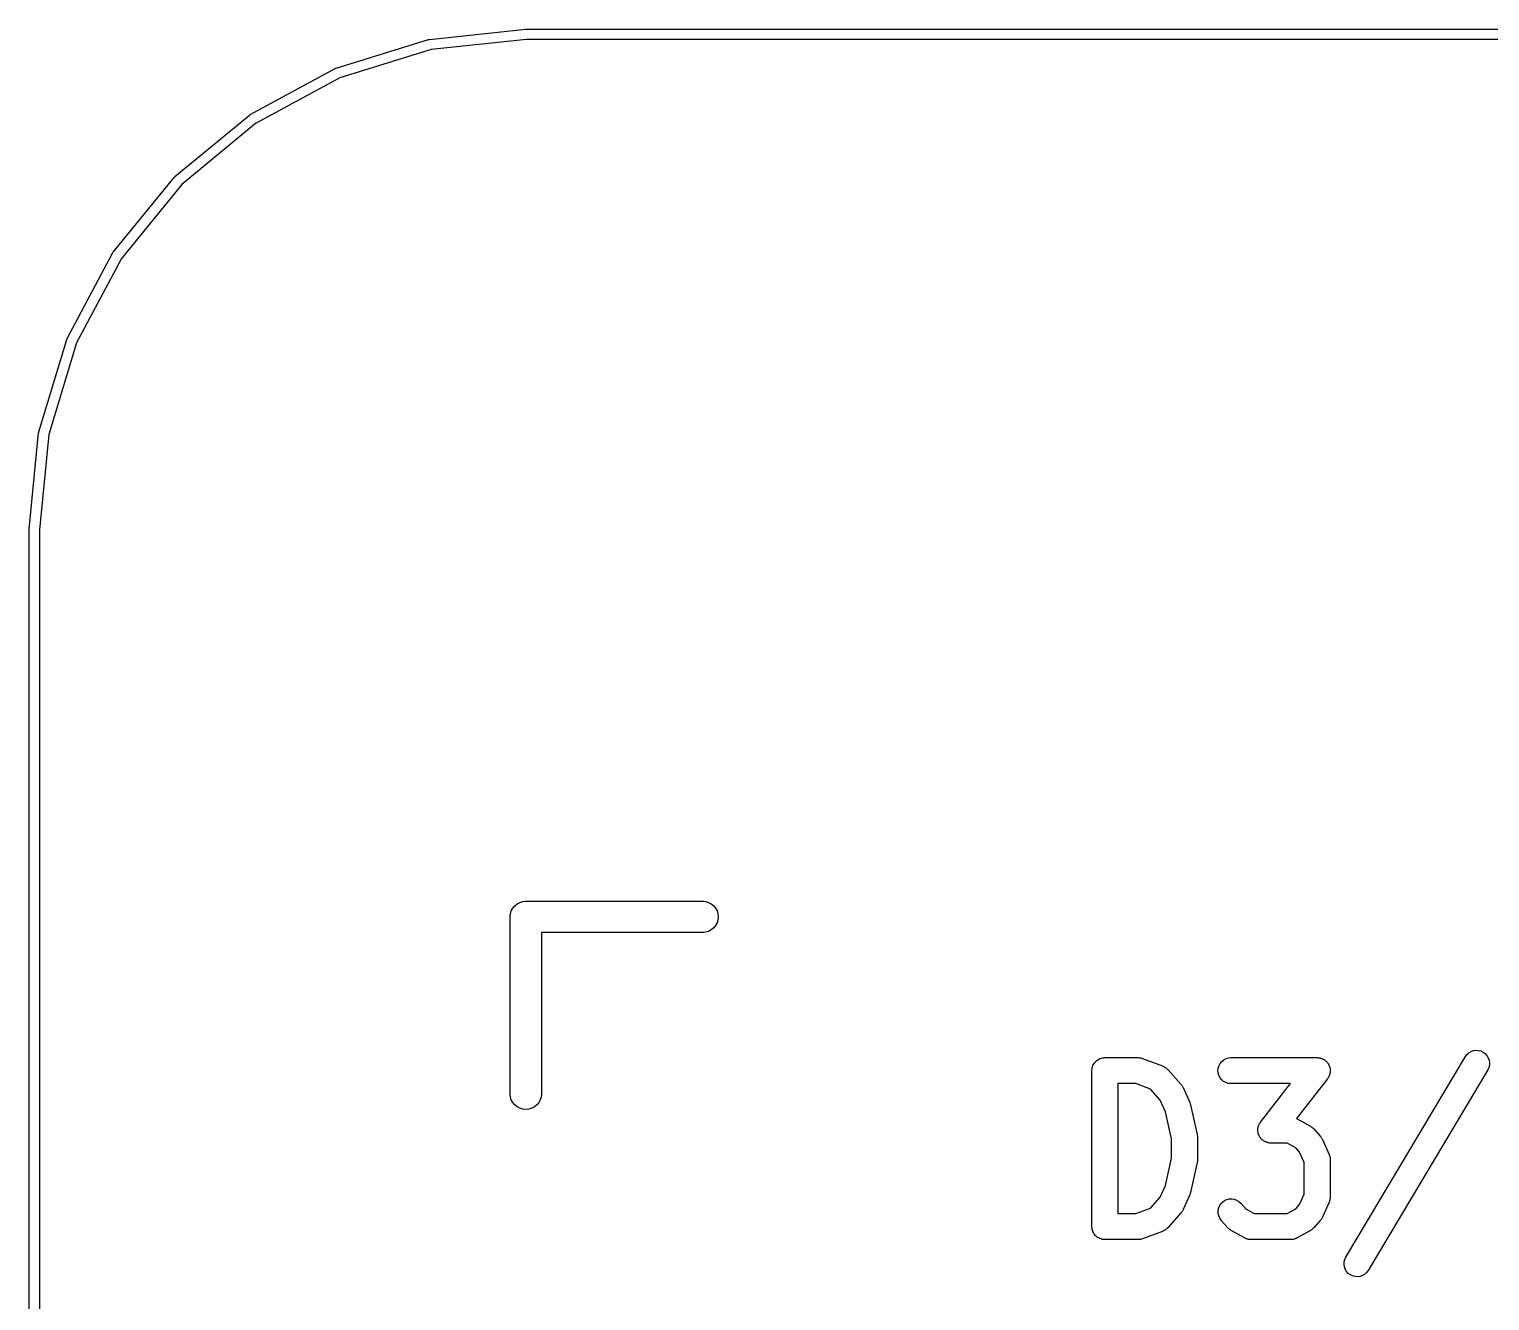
# Model space of a CAD drawing. Header units: millimetres. Extents: x 17 to 402, y -127 to -24.
# Drawn here: x 16.64 to 23.67, y -31.49 to -25.38 of the extents above; entities that cross this region are included whole.
import ezdxf

# ---------------------------------------------------------------- set-up
doc = ezdxf.new("R2010")
doc.units = ezdxf.units.MM
doc.header["$LTSCALE"] = 25.4
doc.layers.add('BLACK', color=7, linetype='CONTINUOUS')

msp = doc.modelspace()

# ---------------------------------------------------------------- linework, layer by layer
at = {"layer": 'BLACK', "linetype": 'Continuous'}
for p, q in [((18.5686, -25.4239), (19.0308, -25.3752)), ((19.0308, -25.3752), (19.0311, -25.3752)), ((19.0311, -25.3752), (19.0322, -25.3752)), ((19.0322, -25.3752), (19.0333, -25.3751)), ((19.0333, -25.3751), (19.0487, -25.375)), ((19.0487, -25.375), (19.0488, -25.375)), ((19.0488, -25.375), (400.05, -25.375)), ((18.1198, -25.5623), (18.5638, -25.4246)), ((18.5762, -25.4732), (18.137, -25.6093)), ((18.5638, -25.4246), (18.5641, -25.4246)), ((18.5641, -25.4246), (18.5664, -25.4241)), ((18.5664, -25.4241), (18.5686, -25.4239)), ((19.0347, -25.4251), (18.5762, -25.4732)), ((19.0501, -25.4249), (19.0347, -25.4251)), ((400.05, -25.4249), (19.0501, -25.4249)), ((17.7065, -25.7851), (18.1153, -25.5641)), ((18.137, -25.6093), (17.7325, -25.828)), ((18.1153, -25.5641), (18.1156, -25.5638)), ((18.1156, -25.5638), (18.1177, -25.5631)), ((18.1177, -25.5631), (18.1198, -25.5623)), ((17.3444, -26.084), (17.7025, -25.7879)), ((17.7325, -25.828), (17.3781, -26.1211)), ((17.7025, -25.7879), (17.7028, -25.7876)), ((17.7025, -25.7879), (17.7025, -25.7879)), ((17.7025, -25.7879), (17.7025, -25.7879)), ((17.7028, -25.7876), (17.7047, -25.7863)), ((17.7047, -25.7863), (17.7065, -25.7851)), ((17.0472, -26.4477), (17.341, -26.0876)), ((17.3781, -26.1211), (17.0875, -26.4775)), ((17.341, -26.0876), (17.3412, -26.0873)), ((17.341, -26.0876), (17.341, -26.0876)), ((17.341, -26.0876), (17.341, -26.0876)), ((17.3412, -26.0873), (17.3428, -26.0858)), ((17.3428, -26.0858), (17.3444, -26.084)), ((16.8264, -26.862), (17.0445, -26.4518)), ((17.0445, -26.4518), (17.0447, -26.4516)), ((17.0445, -26.4518), (17.0445, -26.4518)), ((17.0445, -26.4518), (17.0445, -26.4518)), ((17.0447, -26.4516), (17.046, -26.4495)), ((17.046, -26.4495), (17.0472, -26.4477)), ((17.0875, -26.4775), (16.8716, -26.8834)), ((16.6902, -27.3116), (16.8245, -26.8666)), ((16.8716, -26.8834), (16.7388, -27.3235)), ((16.8245, -26.8666), (16.8246, -26.8663)), ((16.8246, -26.8663), (16.8255, -26.8643)), ((16.8255, -26.8643), (16.8264, -26.862)), ((16.6892, -27.3159), (16.6897, -27.3136)), ((16.6892, -27.3162), (16.6892, -27.3159)), ((16.6897, -27.3136), (16.6902, -27.3116)), ((16.6439, -27.7787), (16.6892, -27.3162)), ((16.7388, -27.3235), (16.6937, -27.7825)), ((16.6438, -27.78), (16.6439, -27.7787)), ((16.6438, -124.6185), (16.6438, -27.78)), ((16.6439, -27.7787), (16.6439, -27.7787)), ((16.6937, -27.7825), (16.6937, -124.6188)), ((18.9559, -29.6438), (18.9573, -29.6291)), ((18.9573, -29.6291), (18.9616, -29.6149)), ((18.9616, -29.6149), (18.9686, -29.6019)), ((18.9686, -29.6019), (18.978, -29.5905)), ((18.978, -29.5905), (18.9894, -29.5811)), ((18.9894, -29.5811), (19.0024, -29.5742)), ((19.0024, -29.5742), (19.0165, -29.5699)), ((19.0165, -29.5699), (19.0276, -29.5686)), ((19.0276, -29.5686), (19.0313, -29.5684)), ((19.0313, -29.5684), (19.0349, -29.5686)), ((19.0349, -29.5686), (19.8849, -29.5686)), ((19.8849, -29.5686), (19.8959, -29.5699)), ((19.8959, -29.5699), (19.9101, -29.5742)), ((19.9101, -29.5742), (19.9231, -29.5811)), ((19.9231, -29.5811), (19.9345, -29.5905)), ((19.9345, -29.5905), (19.9439, -29.6019)), ((19.9439, -29.6019), (19.9509, -29.6149)), ((19.9509, -29.6149), (19.9552, -29.6291)), ((19.9552, -29.6291), (19.9566, -29.6438)), ((18.9562, -29.6474), (18.9559, -29.6438)), ((18.9562, -30.4975), (18.9562, -29.6474)), ((19.9345, -29.6969), (19.9231, -29.7063)), ((19.9439, -29.6857), (19.9345, -29.6969)), ((19.9509, -29.6725), (19.9439, -29.6857)), ((19.9552, -29.6586), (19.9509, -29.6725)), ((19.9566, -29.6438), (19.9552, -29.6586)), ((19.8849, -29.7188), (19.1063, -29.7188)), ((19.1063, -29.7188), (19.1063, -30.4975)), ((19.8959, -29.7177), (19.8849, -29.7188)), ((19.9101, -29.7134), (19.8959, -29.7177)), ((19.9231, -29.7063), (19.9101, -29.7134)), ((21.7717, -30.3383), (21.7763, -30.3347)), ((21.7763, -30.3347), (21.7809, -30.3309)), ((21.7809, -30.3309), (21.781, -30.3309)), ((21.781, -30.3309), (21.7812, -30.3306)), ((21.7812, -30.3306), (21.7864, -30.3281)), ((21.7864, -30.3281), (21.7916, -30.3253)), ((21.7916, -30.3253), (21.7918, -30.3253)), ((21.7918, -30.3253), (21.792, -30.3251)), ((21.792, -30.3251), (21.7976, -30.3235)), ((21.7976, -30.3235), (21.8033, -30.3218)), ((21.8033, -30.3218), (21.8035, -30.3218)), ((21.8035, -30.3218), (21.8037, -30.3218)), ((21.8037, -30.3218), (21.8095, -30.321)), ((21.8095, -30.321), (21.8155, -30.3205)), ((21.8155, -30.3205), (21.975, -30.3205)), ((21.975, -30.3205), (21.9758, -30.3205)), ((21.9758, -30.3205), (21.9804, -30.321)), ((21.9804, -30.321), (21.985, -30.3213)), ((21.985, -30.3213), (21.9865, -30.3218)), ((21.9865, -30.3218), (21.988, -30.322)), ((21.988, -30.322), (21.9924, -30.3233)), ((21.9924, -30.3233), (21.9968, -30.3246)), ((21.9968, -30.3246), (22.0925, -30.3601)), ((22.3776, -30.3388), (22.3871, -30.3309)), ((22.3871, -30.3309), (22.3978, -30.3253)), ((22.3978, -30.3253), (22.4095, -30.3218)), ((22.4095, -30.3218), (22.4216, -30.3205)), ((22.4216, -30.3205), (22.8364, -30.3205)), ((22.8364, -30.3205), (22.8373, -30.3205)), ((22.8373, -30.3205), (22.8395, -30.3207)), ((22.8395, -30.3207), (22.8416, -30.3207)), ((22.8416, -30.3207), (22.8455, -30.3215)), ((22.8455, -30.3215), (22.8494, -30.322)), ((22.8494, -30.322), (22.8515, -30.3225)), ((22.8515, -30.3225), (22.8536, -30.323)), ((22.8536, -30.323), (22.8573, -30.3243)), ((22.8573, -30.3243), (22.861, -30.3256)), ((22.861, -30.3256), (22.8629, -30.3266)), ((22.8629, -30.3266), (22.865, -30.3273)), ((22.865, -30.3273), (22.8683, -30.3296)), ((22.8683, -30.3296), (22.8717, -30.3314)), ((22.8717, -30.3314), (22.8734, -30.3329)), ((22.8734, -30.3329), (22.8752, -30.334)), ((22.8752, -30.334), (22.878, -30.3367)), ((22.9741, -31.2796), (23.5484, -30.3154)), ((23.5484, -30.3154), (23.5488, -30.3146)), ((23.5488, -30.3146), (23.5562, -30.305)), ((23.5562, -30.305), (23.5654, -30.2969)), ((23.5654, -30.2969), (23.5759, -30.2905)), ((23.5759, -30.2905), (23.5874, -30.2867)), ((23.5874, -30.2867), (23.5995, -30.2849)), ((23.5995, -30.2849), (23.6116, -30.2854)), ((23.6116, -30.2854), (23.6234, -30.2885)), ((23.6234, -30.2885), (23.6345, -30.2938)), ((23.6345, -30.2938), (23.6442, -30.3012)), ((23.6442, -30.3012), (23.6524, -30.3103)), ((23.6524, -30.3103), (23.6587, -30.3207)), ((23.6587, -30.3207), (23.6627, -30.3322)), ((23.6627, -30.3322), (23.6645, -30.3444)), ((21.7529, -30.3822), (21.7536, -30.3764)), ((21.7529, -30.3825), (21.7529, -30.3822)), ((21.7529, -30.3827), (21.7529, -30.3825)), ((21.7529, -30.383), (21.7529, -30.3827)), ((21.7529, -30.3827), (21.7529, -30.3827)), ((21.7529, -31.133), (21.7529, -30.383)), ((21.7536, -30.3764), (21.7542, -30.3705)), ((21.7542, -30.3705), (21.7543, -30.3703)), ((21.7543, -30.37), (21.7561, -30.3644)), ((21.7543, -30.3703), (21.7543, -30.37)), ((21.7561, -30.3644), (21.7578, -30.3588)), ((21.7578, -30.3588), (21.7579, -30.3586)), ((21.7579, -30.3586), (21.758, -30.3583)), ((21.758, -30.3583), (21.7608, -30.3533)), ((21.7608, -30.3533), (21.7636, -30.3482)), ((21.7636, -30.3482), (21.7638, -30.3479)), ((21.7638, -30.3479), (21.7639, -30.3477)), ((21.7639, -30.3477), (21.7676, -30.3433)), ((21.7676, -30.3433), (21.7714, -30.3388)), ((21.7714, -30.3388), (21.7716, -30.3385)), ((21.7716, -30.3385), (21.7717, -30.3383)), ((22.0925, -30.3601), (22.0934, -30.3606)), ((22.0934, -30.3606), (22.0956, -30.3616)), ((22.0956, -30.3616), (22.0979, -30.3624)), ((22.0979, -30.3624), (22.101, -30.3644)), ((22.101, -30.3644), (22.1042, -30.366)), ((22.1042, -30.366), (22.1062, -30.3675)), ((22.1062, -30.3675), (22.1083, -30.3687)), ((22.1083, -30.3687), (22.111, -30.3713)), ((22.111, -30.3713), (22.1138, -30.3736)), ((22.1138, -30.3736), (22.1154, -30.3754)), ((22.1154, -30.3754), (22.1173, -30.3771)), ((22.1173, -30.3771), (22.1811, -30.4485)), ((22.3591, -30.3827), (22.3604, -30.3705)), ((22.3602, -30.3947), (22.3591, -30.3827)), ((22.3637, -30.4063), (22.3602, -30.3947)), ((22.3604, -30.3705), (22.364, -30.3588)), ((22.364, -30.3588), (22.3698, -30.3482)), ((22.3698, -30.3482), (22.3776, -30.3388)), ((22.878, -30.3367), (22.8811, -30.3393)), ((22.8811, -30.3393), (22.8824, -30.3411)), ((22.8824, -30.3411), (22.884, -30.3426)), ((22.884, -30.3426), (22.8862, -30.3456)), ((22.8862, -30.3456), (22.8887, -30.3489)), ((22.8887, -30.3489), (22.8897, -30.3507)), ((22.8897, -30.3507), (22.891, -30.3525)), ((22.891, -30.3525), (22.8925, -30.356)), ((22.8925, -30.356), (22.8943, -30.3596)), ((22.8952, -30.4035), (22.894, -30.4074)), ((22.8943, -30.3596), (22.895, -30.3616)), ((22.895, -30.3616), (22.8958, -30.3637)), ((22.8966, -30.3997), (22.8952, -30.4035)), ((22.8958, -30.3637), (22.8967, -30.3675)), ((22.897, -30.3977), (22.8966, -30.3997)), ((22.8967, -30.3675), (22.8978, -30.3713)), ((22.8976, -30.3957), (22.897, -30.3977)), ((22.898, -30.3916), (22.8976, -30.3957)), ((22.8978, -30.3713), (22.898, -30.3736)), ((22.898, -30.3736), (22.8985, -30.3756)), ((22.8987, -30.3878), (22.898, -30.3916)), ((22.8985, -30.3756), (22.8985, -30.3797)), ((22.8985, -30.3797), (22.8989, -30.3835)), ((22.8989, -30.3835), (22.8987, -30.3858)), ((22.8987, -30.3858), (22.8987, -30.3878)), ((23.6558, -30.3794), (23.0815, -31.3436)), ((23.661, -30.3682), (23.6558, -30.3794)), ((23.6639, -30.3563), (23.661, -30.3682)), ((23.6645, -30.3444), (23.6639, -30.3563)), ((21.8779, -30.4455), (21.8779, -31.0706)), ((21.9637, -30.4455), (21.8779, -30.4455)), ((22.0343, -30.4719), (21.9637, -30.4455)), ((22.0814, -30.5245), (22.0343, -30.4719)), ((22.1811, -30.4485), (22.1817, -30.4493)), ((22.1817, -30.4493), (22.1835, -30.4518)), ((22.1835, -30.4518), (22.1855, -30.4541)), ((22.1855, -30.4541), (22.187, -30.4566)), ((22.187, -30.4566), (22.1887, -30.4592)), ((22.1887, -30.4592), (22.19, -30.462)), ((22.19, -30.462), (22.1915, -30.4648)), ((22.1915, -30.4648), (22.2235, -30.5361)), ((22.3693, -30.4173), (22.3637, -30.4063)), ((22.377, -30.4267), (22.3693, -30.4173)), ((22.3863, -30.4345), (22.377, -30.4267)), ((22.397, -30.4404), (22.3863, -30.4345)), ((22.4086, -30.4442), (22.397, -30.4404)), ((22.4208, -30.4455), (22.4086, -30.4442)), ((22.4216, -30.4455), (22.4208, -30.4455)), ((22.7082, -30.4455), (22.4216, -30.4455)), ((22.5638, -30.6304), (22.7082, -30.4455)), ((22.8856, -30.4216), (22.7361, -30.6128)), ((22.8868, -30.4198), (22.8856, -30.4216)), ((22.8882, -30.418), (22.8868, -30.4198)), ((22.8901, -30.4145), (22.8882, -30.418)), ((22.8922, -30.4112), (22.8901, -30.4145)), ((22.893, -30.4091), (22.8922, -30.4112)), ((22.894, -30.4074), (22.893, -30.4091)), ((18.9573, -30.5084), (18.9562, -30.4975)), ((18.9616, -30.5227), (18.9573, -30.5084)), ((18.9686, -30.5356), (18.9616, -30.5227)), ((18.978, -30.5471), (18.9686, -30.5356)), ((19.0939, -30.5356), (19.0845, -30.5471)), ((19.1009, -30.5227), (19.0939, -30.5356)), ((19.1052, -30.5084), (19.1009, -30.5227)), ((19.1063, -30.4975), (19.1052, -30.5084)), ((22.1068, -30.5813), (22.0814, -30.5245)), ((22.2235, -30.5361), (22.2236, -30.5364)), ((22.2236, -30.5364), (22.2236, -30.5364)), ((22.2236, -30.5364), (22.2236, -30.5364)), ((22.2236, -30.5364), (22.2238, -30.5369)), ((22.2238, -30.5369), (22.2256, -30.5425)), ((22.2256, -30.5425), (22.2274, -30.5481)), ((18.9894, -30.5565), (18.978, -30.5471)), ((19.0024, -30.5633), (18.9894, -30.5565)), ((19.0165, -30.5676), (19.0024, -30.5633)), ((19.0313, -30.5692), (19.0165, -30.5676)), ((19.046, -30.5676), (19.0313, -30.5692)), ((19.0601, -30.5633), (19.046, -30.5676)), ((19.0731, -30.5565), (19.0601, -30.5633)), ((19.0845, -30.5471), (19.0731, -30.5565)), ((22.1358, -30.7114), (22.1068, -30.5813)), ((22.2274, -30.5481), (22.2593, -30.6908)), ((22.7361, -30.6128), (22.7363, -30.6128)), ((22.7363, -30.6128), (22.7393, -30.6141)), ((22.7393, -30.6141), (22.8031, -30.6499)), ((22.5506, -30.6682), (22.5508, -30.6662)), ((22.5509, -30.6723), (22.5506, -30.6682)), ((22.5508, -30.6639), (22.5514, -30.6601)), ((22.5508, -30.6662), (22.5508, -30.6639)), ((22.551, -30.6761), (22.5509, -30.6723)), ((22.5515, -30.6784), (22.551, -30.6761)), ((22.5514, -30.6601), (22.5518, -30.6563)), ((22.5517, -30.6804), (22.5515, -30.6784)), ((22.5528, -30.6842), (22.5517, -30.6804)), ((22.5518, -30.6563), (22.5525, -30.654)), ((22.5525, -30.654), (22.5529, -30.652)), ((22.5536, -30.688), (22.5528, -30.6842)), ((22.5529, -30.652), (22.5543, -30.6481)), ((22.5543, -30.6481), (22.5555, -30.6446)), ((22.5555, -30.6446), (22.5565, -30.6426)), ((22.5565, -30.6426), (22.5573, -30.6405)), ((22.5573, -30.6405), (22.5594, -30.6372)), ((22.5594, -30.6372), (22.5612, -30.6339)), ((22.5612, -30.6339), (22.5626, -30.6321)), ((22.5626, -30.6321), (22.5638, -30.6304)), ((22.8031, -30.6499), (22.8039, -30.6504)), ((22.8039, -30.6504), (22.807, -30.6525)), ((22.807, -30.6525), (22.8102, -30.6545)), ((22.8102, -30.6545), (22.8119, -30.656)), ((22.8119, -30.656), (22.8138, -30.6575)), ((22.8138, -30.6575), (22.8164, -30.6603)), ((22.8164, -30.6603), (22.8192, -30.6629)), ((22.8192, -30.6629), (22.8511, -30.6984)), ((22.1358, -30.8046), (22.1358, -30.7114)), ((22.2593, -30.6908), (22.2595, -30.6916)), ((22.2595, -30.6916), (22.2595, -30.6921)), ((22.2595, -30.6921), (22.2596, -30.6923)), ((22.2596, -30.6923), (22.2602, -30.6982)), ((22.2602, -30.6982), (22.2608, -30.7038)), ((22.2608, -30.7038), (22.2608, -30.704)), ((22.2608, -30.704), (22.2608, -30.7045)), ((22.2608, -30.7045), (22.2608, -30.8117)), ((22.5545, -30.6901), (22.5536, -30.688)), ((22.5551, -30.6921), (22.5545, -30.6901)), ((22.5569, -30.6956), (22.5551, -30.6921)), ((22.5585, -30.6992), (22.5569, -30.6956)), ((22.5597, -30.701), (22.5585, -30.6992)), ((22.5608, -30.703), (22.5597, -30.701)), ((22.5632, -30.7061), (22.5608, -30.703)), ((22.5655, -30.7094), (22.5632, -30.7061)), ((22.567, -30.7109), (22.5655, -30.7094)), ((22.5684, -30.7124), (22.567, -30.7109)), ((22.5714, -30.715), (22.5684, -30.7124)), ((22.5742, -30.7177), (22.5714, -30.715)), ((22.5761, -30.719), (22.5742, -30.7177)), ((22.5778, -30.7203), (22.5761, -30.719)), ((22.5812, -30.7223), (22.5778, -30.7203)), ((22.5845, -30.7243), (22.5812, -30.7223)), ((22.5865, -30.7251), (22.5845, -30.7243)), ((22.5884, -30.7261), (22.5865, -30.7251)), ((22.5922, -30.7274), (22.5884, -30.7261)), ((22.5958, -30.7289), (22.5922, -30.7274)), ((22.598, -30.7292), (22.5958, -30.7289)), ((22.6001, -30.7299), (22.598, -30.7292)), ((22.6039, -30.7304), (22.6001, -30.7299)), ((22.6078, -30.731), (22.6039, -30.7304)), ((22.61, -30.731), (22.6078, -30.731)), ((22.6122, -30.7312), (22.61, -30.731)), ((22.6131, -30.7312), (22.6122, -30.7312)), ((22.6925, -30.7312), (22.6131, -30.7312)), ((22.7329, -30.7538), (22.6925, -30.7312)), ((22.7514, -30.7746), (22.7329, -30.7538)), ((22.8511, -30.6984), (22.8517, -30.6992)), ((22.8517, -30.6992), (22.8535, -30.7017)), ((22.8535, -30.7017), (22.8555, -30.704)), ((22.8555, -30.704), (22.857, -30.7068)), ((22.857, -30.7068), (22.8587, -30.7091)), ((22.8587, -30.7091), (22.86, -30.7119)), ((22.86, -30.7119), (22.8615, -30.7147)), ((22.8615, -30.7147), (22.8935, -30.7861)), ((22.1068, -30.9347), (22.1358, -30.8046)), ((22.2593, -30.8252), (22.2274, -30.9682)), ((22.2594, -30.8247), (22.2593, -30.8249)), ((22.2593, -30.8249), (22.2593, -30.8252)), ((22.2601, -30.8188), (22.2594, -30.8247)), ((22.2608, -30.8132), (22.2601, -30.8188)), ((22.2608, -30.8117), (22.2608, -30.8125)), ((22.2608, -30.8125), (22.2608, -30.8127)), ((22.2608, -30.8127), (22.2608, -30.8132)), ((22.7739, -30.8249), (22.7514, -30.7746)), ((22.7739, -30.9768), (22.7739, -30.8249)), ((22.8935, -30.7861), (22.8938, -30.7868)), ((22.8938, -30.7868), (22.894, -30.7873)), ((22.894, -30.7873), (22.8942, -30.7878)), ((22.8942, -30.7878), (22.8958, -30.7932)), ((22.8958, -30.7932), (22.8975, -30.7985)), ((22.8975, -30.7985), (22.8976, -30.799)), ((22.8976, -30.799), (22.8977, -30.7995)), ((22.8977, -30.7995), (22.8983, -30.8051)), ((22.8983, -30.8051), (22.8989, -30.8107)), ((22.8989, -30.8107), (22.8988, -30.8112)), ((22.8988, -30.8112), (22.8989, -30.8117)), ((22.8989, -30.8117), (22.8989, -30.9903)), ((22.0814, -30.9916), (22.1068, -30.9347)), ((22.0343, -31.0441), (22.0814, -30.9916)), ((22.2235, -30.9799), (22.1915, -31.0515)), ((22.2253, -30.9745), (22.2235, -30.9799)), ((22.2272, -30.9689), (22.2253, -30.9745)), ((22.2273, -30.9684), (22.2272, -30.9689)), ((22.2274, -30.9682), (22.2273, -30.9684)), ((22.2273, -30.9684), (22.2273, -30.9684)), ((22.2273, -30.9684), (22.2273, -30.9684)), ((22.3613, -31.0454), (22.3656, -31.034)), ((22.3656, -31.034), (22.372, -31.0236)), ((22.372, -31.0236), (22.3803, -31.0147)), ((22.3803, -31.0147), (22.3902, -31.0076)), ((22.3902, -31.0076), (22.4013, -31.0025)), ((22.4013, -31.0025), (22.4132, -30.9997)), ((22.4132, -30.9997), (22.4254, -30.9992)), ((22.4254, -30.9992), (22.4374, -31.0012)), ((22.4374, -31.0012), (22.4489, -31.0053)), ((22.4489, -31.0053), (22.4593, -31.0116)), ((22.4593, -31.0116), (22.4682, -31.02)), ((22.4682, -31.02), (22.4932, -31.0479)), ((22.7329, -31.0479), (22.7514, -31.0271)), ((22.7514, -31.0271), (22.7739, -30.9768)), ((22.8935, -31.0157), (22.8615, -31.0871)), ((22.8936, -31.0152), (22.8935, -31.0157)), ((22.8938, -31.0149), (22.8936, -31.0152)), ((22.8955, -31.0093), (22.8938, -31.0149)), ((22.8973, -31.004), (22.8955, -31.0093)), ((22.8974, -31.0037), (22.8973, -31.004)), ((22.8975, -31.0032), (22.8974, -31.0037)), ((22.8982, -30.9977), (22.8975, -31.0032)), ((22.8989, -30.9921), (22.8982, -30.9977)), ((22.8989, -30.991), (22.8988, -30.9916)), ((22.8988, -30.9916), (22.8989, -30.9921)), ((22.8989, -30.9903), (22.8989, -30.991)), ((21.8779, -31.0706), (21.9637, -31.0706)), ((21.9637, -31.0706), (22.0343, -31.0441)), ((22.1811, -31.0675), (22.1173, -31.1389)), ((22.1829, -31.065), (22.1811, -31.0675)), ((22.185, -31.0627), (22.1829, -31.065)), ((22.1865, -31.0601), (22.185, -31.0627)), ((22.1883, -31.0576), (22.1865, -31.0601)), ((22.1896, -31.0548), (22.1883, -31.0576)), ((22.1912, -31.0523), (22.1896, -31.0548)), ((22.1915, -31.0515), (22.1912, -31.0523)), ((22.3593, -31.0573), (22.3613, -31.0454)), ((22.3596, -31.0695), (22.3593, -31.0573)), ((22.3624, -31.0815), (22.3596, -31.0695)), ((22.3674, -31.0926), (22.3624, -31.0815)), ((22.3745, -31.1026), (22.3674, -31.0926)), ((22.375, -31.1033), (22.3745, -31.1026)), ((22.4069, -31.1389), (22.375, -31.1033)), ((22.4932, -31.0479), (22.5336, -31.0706)), ((22.5336, -31.0706), (22.6925, -31.0706)), ((22.6925, -31.0706), (22.7329, -31.0479)), ((22.8511, -31.1033), (22.8192, -31.1389)), ((22.8529, -31.1008), (22.8511, -31.1033)), ((22.855, -31.0985), (22.8529, -31.1008)), ((22.8565, -31.0957), (22.855, -31.0985)), ((22.8583, -31.0934), (22.8565, -31.0957)), ((22.8596, -31.0906), (22.8583, -31.0934)), ((22.8612, -31.0878), (22.8596, -31.0906)), ((22.8615, -31.0871), (22.8612, -31.0878)), ((21.7535, -31.1389), (21.7529, -31.133)), ((21.7541, -31.1447), (21.7535, -31.1389)), ((21.7541, -31.145), (21.7541, -31.1447)), ((21.7541, -31.1452), (21.7541, -31.145)), ((21.7558, -31.1508), (21.7541, -31.1452)), ((21.7575, -31.1564), (21.7558, -31.1508)), ((21.7576, -31.1567), (21.7575, -31.1564)), ((21.7577, -31.1569), (21.7576, -31.1567)), ((21.7604, -31.162), (21.7577, -31.1569)), ((21.7632, -31.1673), (21.7604, -31.162)), ((21.7633, -31.1673), (21.7632, -31.1673)), ((21.7634, -31.1676), (21.7633, -31.1673)), ((21.7671, -31.1721), (21.7634, -31.1676)), ((21.7708, -31.1767), (21.7671, -31.1721)), ((21.7709, -31.177), (21.7708, -31.1767)), ((21.7711, -31.177), (21.7709, -31.177)), ((21.7756, -31.1808), (21.7711, -31.177)), ((22.0925, -31.1559), (21.9968, -31.1917)), ((22.0948, -31.1549), (22.0925, -31.1559)), ((22.0971, -31.1539), (22.0948, -31.1549)), ((22.1002, -31.1521), (22.0971, -31.1539)), ((22.1035, -31.1506), (22.1002, -31.1521)), ((22.1055, -31.149), (22.1035, -31.1506)), ((22.1076, -31.1478), (22.1055, -31.149)), ((22.1103, -31.1452), (22.1076, -31.1478)), ((22.1132, -31.1432), (22.1103, -31.1452)), ((22.1148, -31.1412), (22.1132, -31.1432)), ((22.1167, -31.1396), (22.1148, -31.1412)), ((22.1173, -31.1389), (22.1167, -31.1396)), ((22.4097, -31.1417), (22.4069, -31.1389)), ((22.4124, -31.1442), (22.4097, -31.1417)), ((22.4142, -31.1457), (22.4124, -31.1442)), ((22.4159, -31.1473), (22.4142, -31.1457)), ((22.4192, -31.1493), (22.4159, -31.1473)), ((22.4223, -31.1513), (22.4192, -31.1493)), ((22.423, -31.1518), (22.4223, -31.1513)), ((22.4868, -31.1876), (22.423, -31.1518)), ((22.8031, -31.1518), (22.7393, -31.1876)), ((22.8063, -31.1498), (22.8031, -31.1518)), ((22.8095, -31.1478), (22.8063, -31.1498)), ((22.8112, -31.1462), (22.8095, -31.1478)), ((22.8131, -31.145), (22.8112, -31.1462)), ((22.8158, -31.1422), (22.8131, -31.145)), ((22.8186, -31.1396), (22.8158, -31.1422)), ((22.8192, -31.1389), (22.8186, -31.1396)), ((21.7801, -31.1846), (21.7756, -31.1808)), ((21.7803, -31.1846), (21.7801, -31.1846)), ((21.7805, -31.1849), (21.7803, -31.1846)), ((21.7857, -31.1876), (21.7805, -31.1849)), ((21.7908, -31.1904), (21.7857, -31.1876)), ((21.791, -31.1904), (21.7908, -31.1904)), ((21.7912, -31.1907), (21.791, -31.1904)), ((21.7968, -31.1925), (21.7912, -31.1907)), ((21.8024, -31.1942), (21.7968, -31.1925)), ((21.8027, -31.1942), (21.8024, -31.1942)), ((21.8029, -31.1942), (21.8027, -31.1942)), ((21.8087, -31.1948), (21.8029, -31.1942)), ((21.8146, -31.1955), (21.8087, -31.1948)), ((21.815, -31.1955), (21.8146, -31.1955)), ((21.8155, -31.1955), (21.815, -31.1955)), ((21.815, -31.1955), (21.815, -31.1955)), ((21.815, -31.1955), (21.815, -31.1955)), ((21.975, -31.1955), (21.8155, -31.1955)), ((21.9796, -31.195), (21.975, -31.1955)), ((21.9842, -31.1948), (21.9796, -31.195)), ((21.9856, -31.1945), (21.9842, -31.1948)), ((21.9871, -31.1942), (21.9856, -31.1945)), ((21.9915, -31.193), (21.9871, -31.1942)), ((21.996, -31.192), (21.9915, -31.193)), ((21.9968, -31.1917), (21.996, -31.192)), ((22.4898, -31.1889), (22.4868, -31.1876)), ((22.4927, -31.1904), (22.4898, -31.1889)), ((22.4954, -31.1915), (22.4927, -31.1904)), ((22.498, -31.1925), (22.4954, -31.1915)), ((22.5012, -31.1932), (22.498, -31.1925)), ((22.5043, -31.1942), (22.5012, -31.1932)), ((22.5071, -31.1945), (22.5043, -31.1942)), ((22.5099, -31.195), (22.5071, -31.1945)), ((22.5132, -31.1953), (22.5099, -31.195)), ((22.5165, -31.1955), (22.5132, -31.1953)), ((22.5174, -31.1955), (22.5165, -31.1955)), ((22.7088, -31.1955), (22.5174, -31.1955)), ((22.712, -31.1953), (22.7088, -31.1955)), ((22.7153, -31.1953), (22.712, -31.1953)), ((22.7181, -31.1945), (22.7153, -31.1953)), ((22.7209, -31.1942), (22.7181, -31.1945)), ((22.7241, -31.1935), (22.7209, -31.1942)), ((22.7273, -31.1927), (22.7241, -31.1935)), ((22.7299, -31.1917), (22.7273, -31.1927)), ((22.7326, -31.1907), (22.7299, -31.1917)), ((22.7355, -31.1892), (22.7326, -31.1907)), ((22.7385, -31.1879), (22.7355, -31.1892)), ((22.7393, -31.1876), (22.7385, -31.1879)), ((22.9654, -31.3146), (22.966, -31.3025)), ((22.9672, -31.3268), (22.9654, -31.3146)), ((22.966, -31.3025), (22.9689, -31.2908)), ((22.9689, -31.2908), (22.9741, -31.2796)), ((22.9713, -31.3383), (22.9672, -31.3268)), ((22.9775, -31.3487), (22.9713, -31.3383)), ((22.9857, -31.3578), (22.9775, -31.3487)), ((22.9955, -31.3652), (22.9857, -31.3578)), ((23.0065, -31.3703), (22.9955, -31.3652)), ((23.0183, -31.3733), (23.0065, -31.3703)), ((23.0305, -31.3741), (23.0183, -31.3733)), ((23.0425, -31.3723), (23.0305, -31.3741)), ((23.0541, -31.3682), (23.0425, -31.3723)), ((23.0646, -31.3621), (23.0541, -31.3682)), ((23.0737, -31.354), (23.0646, -31.3621)), ((23.0811, -31.3444), (23.0737, -31.354)), ((23.0815, -31.3436), (23.0811, -31.3444))]:
    msp.add_line(p, q, dxfattribs=at)

doc.saveas('drawing.dxf')
